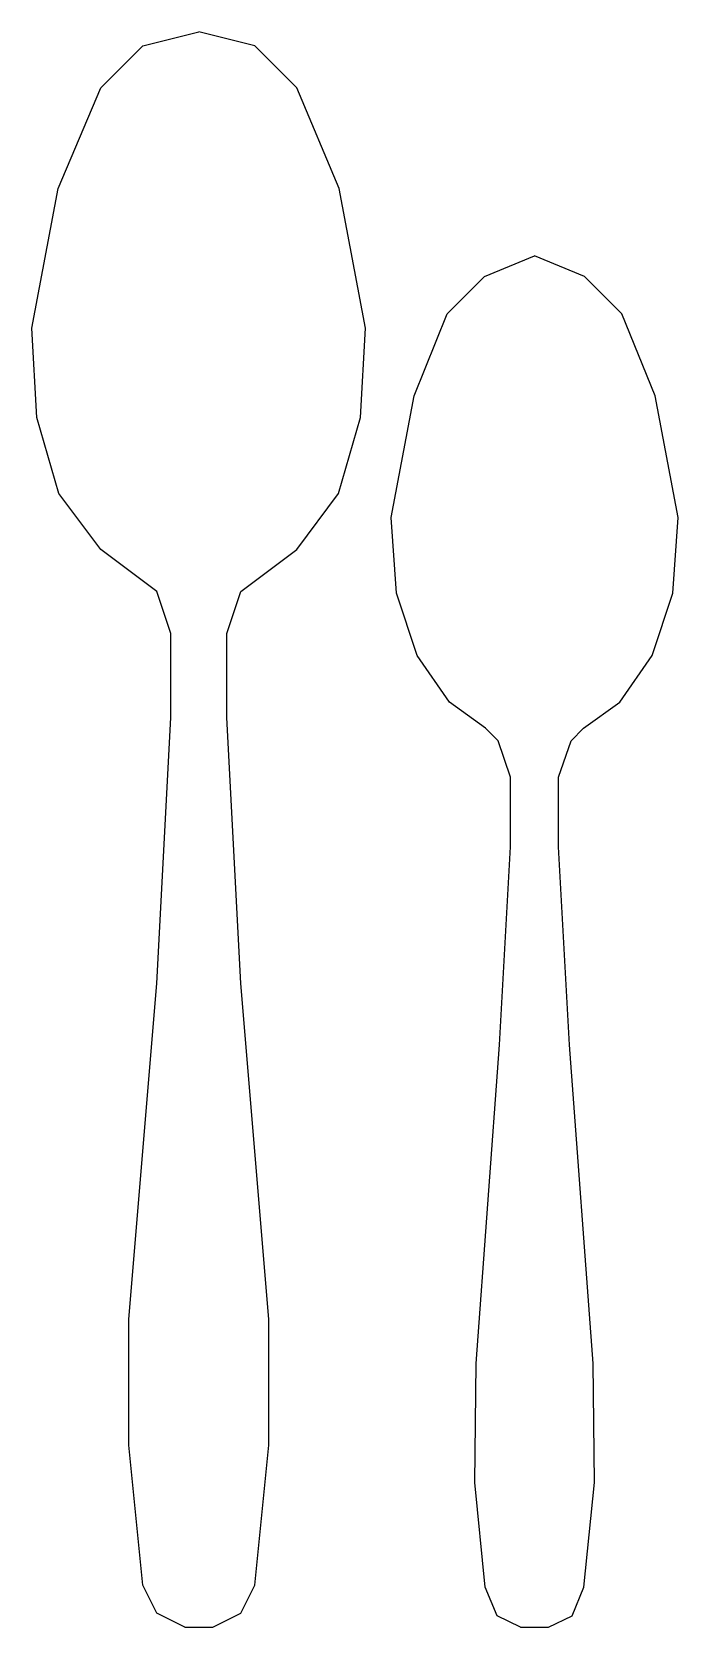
# Model space of a CAD drawing. Extents: x 396 to 469, y 14573 to 14752.
import ezdxf

# ---------------------------------------------------------------- set-up
doc = ezdxf.new("R2010")
doc.units = 0
doc.header["$MEASUREMENT"] = 0
doc.layers.add('2D', color=7, linetype='CONTINUOUS')

msp = doc.modelspace()

# ---------------------------------------------------------------- linework, layer by layer
at = {"layer": '2D', "color": 2, "linetype": 'BYBLOCK'}
for p, q in [((408.41, 14750.47), (414.7, 14752.04)), ((420.99, 14750.47), (414.7, 14752.04)), ((403.69, 14745.75), (408.41, 14750.47)), ((425.71, 14745.75), (420.99, 14750.47)), ((398.92, 14734.45), (403.69, 14745.75)), ((430.47, 14734.45), (425.71, 14745.75)), ((395.95, 14718.74), (398.92, 14734.45)), ((433.44, 14718.74), (430.47, 14734.45)), ((446.82, 14724.56), (452.44, 14726.88)), ((458.06, 14724.56), (452.44, 14726.88)), ((442.62, 14720.36), (446.82, 14724.56)), ((462.26, 14720.36), (458.06, 14724.56)), ((438.89, 14711.13), (442.62, 14720.36)), ((466, 14711.13), (462.26, 14720.36)), ((396.52, 14708.69), (395.95, 14718.74)), ((432.87, 14708.69), (433.44, 14718.74)), ((436.32, 14697.47), (438.89, 14711.13)), ((468.56, 14697.47), (466, 14711.13)), ((398.97, 14700.14), (396.52, 14708.69)), ((430.42, 14700.14), (432.87, 14708.69)), ((403.69, 14693.85), (398.97, 14700.14)), ((425.71, 14693.85), (430.42, 14700.14)), ((436.91, 14688.95), (436.32, 14697.47)), ((467.98, 14688.95), (468.56, 14697.47)), ((409.98, 14689.13), (403.69, 14693.85)), ((419.42, 14689.13), (425.71, 14693.85)), ((411.55, 14684.41), (409.98, 14689.13)), ((417.84, 14684.41), (419.42, 14689.13)), ((439.24, 14681.94), (436.91, 14688.95)), ((465.65, 14681.94), (467.98, 14688.95)), ((411.55, 14674.97), (411.55, 14684.41)), ((417.84, 14674.97), (417.84, 14684.41)), ((442.86, 14676.69), (439.24, 14681.94)), ((462.03, 14676.69), (465.65, 14681.94)), ((446.94, 14673.77), (442.86, 14676.69)), ((457.94, 14673.77), (462.03, 14676.69)), ((409.98, 14645.09), (411.55, 14674.97)), ((419.42, 14645.09), (417.84, 14674.97)), ((448.34, 14672.37), (446.94, 14673.77)), ((456.54, 14672.37), (457.94, 14673.77)), ((449.74, 14668.28), (448.34, 14672.37)), ((455.14, 14668.28), (456.54, 14672.37)), ((449.74, 14660.46), (449.74, 14668.28)), ((455.14, 14660.46), (455.14, 14668.28)), ((448.51, 14638.2), (449.74, 14660.46)), ((456.38, 14638.2), (455.14, 14660.46)), ((406.83, 14607.35), (409.98, 14645.09)), ((422.56, 14607.35), (419.42, 14645.09)), ((445.87, 14602.36), (448.51, 14638.2)), ((459.02, 14602.36), (456.38, 14638.2)), ((406.83, 14593.19), (406.83, 14607.35)), ((422.56, 14593.19), (422.56, 14607.35)), ((445.72, 14589), (445.87, 14602.36)), ((459.16, 14589), (459.02, 14602.36)), ((408.41, 14577.46), (406.83, 14593.19)), ((420.99, 14577.46), (422.56, 14593.19)), ((446.9, 14577.25), (445.72, 14589)), ((457.99, 14577.25), (459.16, 14589)), ((409.98, 14574.32), (408.41, 14577.46)), ((419.42, 14574.32), (420.99, 14577.46)), ((448.22, 14574.02), (446.9, 14577.25)), ((456.67, 14574.02), (457.99, 14577.25)), ((413.12, 14572.75), (409.98, 14574.32)), ((416.27, 14572.75), (419.42, 14574.32)), ((450.87, 14572.75), (448.22, 14574.02)), ((454.02, 14572.75), (456.67, 14574.02)), ((413.12, 14572.75), (416.27, 14572.75)), ((450.87, 14572.75), (454.02, 14572.75))]:
    msp.add_line(p, q, dxfattribs=at)

doc.saveas('drawing.dxf')
